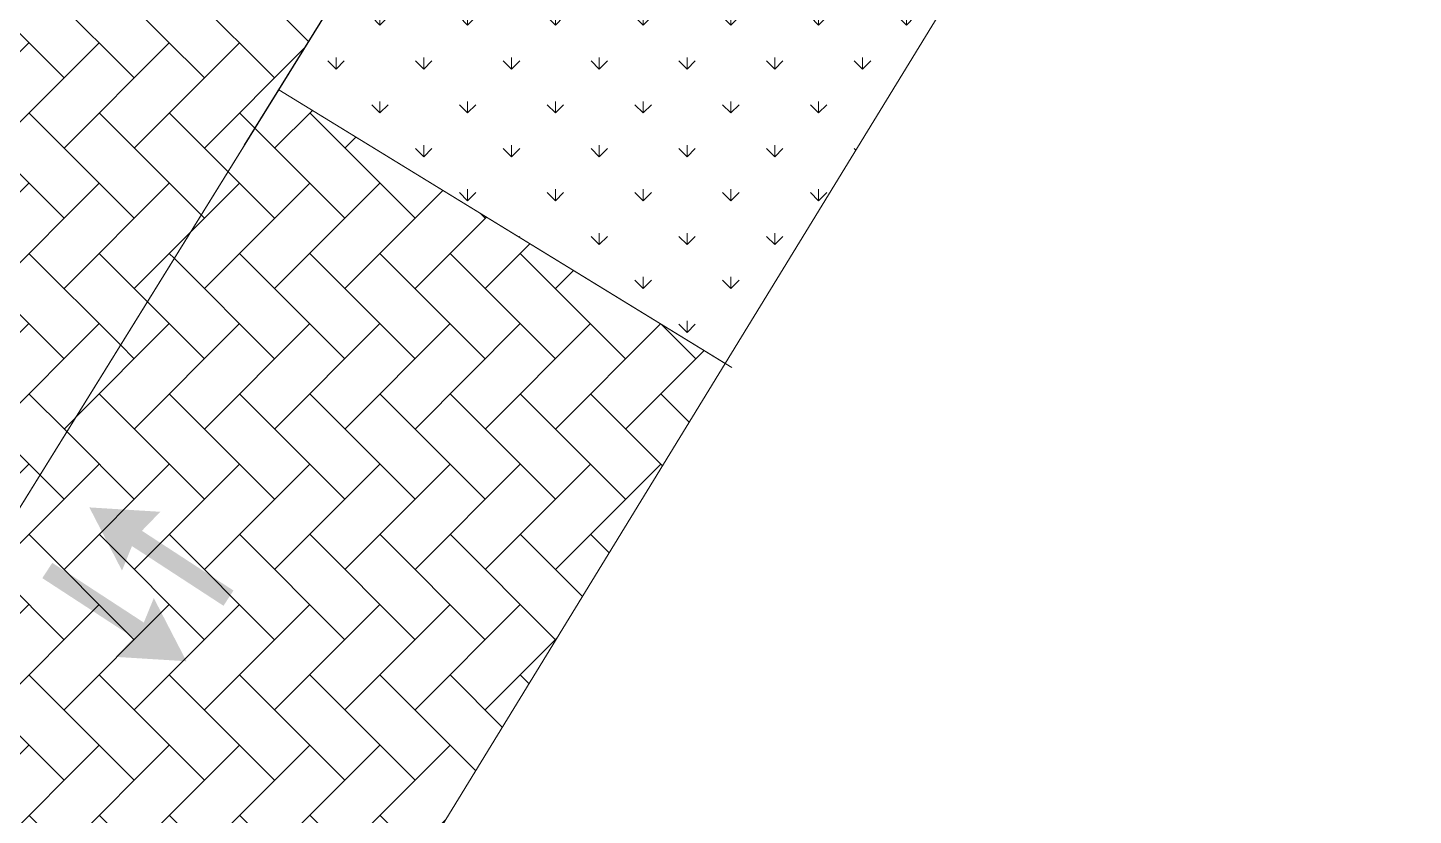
# Model space of a CAD drawing. Header units: millimetres. Extents: x 53645 to 137188, y 78097 to 135533.
# Drawn here: x 86320 to 94828, y 88128 to 92962 of the extents above; entities that cross this region are included whole.
import ezdxf

# ---------------------------------------------------------------- set-up
doc = ezdxf.new("R2010")
doc.units = ezdxf.units.MM
doc.linetypes.add('CONTI', pattern=[0])
doc.layers.add('axis_dim', color=40, linetype='CONTI')
for name, color, linetype, lineweight in [('GP-graas', 94, 'Continuous', 9), ('GP-POKRITIE1', 7, 'Continuous', 9), ('stair1', 7, 'Continuous', 15)]:
    doc.layers.add(name, color=color, linetype=linetype, lineweight=lineweight)
doc.layers.add('line 1 GP', color=90, linetype='Continuous', lineweight=0, plot=False)
doc.linetypes.add('ограждение1', pattern='A,6.35,-2.54,[133,ltypeshp.shx,S=2.54,R=0,X=-2.54,Y=0],-2.54,25.4', length=36.83)
pattern_1 = [(135, (91714.96, -74594.3), (-431.0523, 7e-14), [914.4, -304.8]), (225, (91499.43, -74378.8), (-431.0523, 7e-14), [914.4, -304.8])]

msp = doc.modelspace()

# ---------------------------------------------------------------- hatches: boundary and pattern name
at = {"true_color": 0x000000}
for points in [[(86698.2, 90017.7), (87134, 89990.8), (87021, 89874.1), (87583.1, 89507.5), (87552.5, 89460.7), (87522, 89413.8), (86959.8, 89780.3), (86898.6, 89629.8)], [(87294.3, 89073.4), (86858.6, 89100.3), (86971.6, 89217.1), (86409.4, 89583.6), (86440, 89630.5), (86470.6, 89677.3), (87032.7, 89310.8), (87093.9, 89461.3)]]:
    msp.add_hatch(color=18, dxfattribs=at).paths.add_polyline_path(points)
at = {"layer": 'GP-graas', "ltscale": 100}
h = msp.add_hatch(dxfattribs=at)
h.set_pattern_fill('GRASS', color=256, scale=15)
h.set_pattern_definition([(90, (91714.96, -74594.3), (-269.4077, 269.4077), [71.4375, -467.3779]), (45, (91714.96, -74594.3), (-269.4077, 269.4077), [71.4375, -309.5625]), (135, (91714.96, -74594.3), (-269.4077, -269.4077), [71.4375, -309.5625])])
h.paths.add_polyline_path([(91055.3, 97732.8), (94827.9, 97796.4), (90602, 90901.6), (87860.7, 92581.8)])
at = {"layer": 'GP-POKRITIE1', "ltscale": 100}
h = msp.add_hatch(dxfattribs=at)
h.set_pattern_fill('AR-HBONE', color=252, scale=3, angle=90)
h.set_pattern_definition(pattern_1)
h.paths.add_polyline_path([(61350.8, 95352.7), (73026, 95352.9), (73026, 96202.8), (77926, 96202.8), (77926, 95352.8), (89579.3, 95352.8), (83067.3, 84852.8), (80101, 84852.8), (80101, 83702.8), (59350.8, 83702.5), (59350.8, 84702.8), (76101.3, 84702.8), (76200.8, 84702.8), (79101.6, 84702.8), (79101.6, 87352.8), (83151.2, 87352.8), (83151.3, 88102.8), (83001.5, 88102.8), (83001.5, 93602.8), (83151.5, 93602.8), (83151.5, 94352.8), (76926.8, 94352.8), (76926.7, 95202.8), (73926.3, 95202.8), (73926.3, 94352.9), (61350.8, 94352.7)])
h = msp.add_hatch(dxfattribs=at)
h.set_pattern_fill('AR-HBONE', color=252, scale=3, angle=90)
h.set_pattern_definition(pattern_1)
h.paths.add_polyline_path([(83067.3, 84852.8), (87860.7, 92581.8), (90602, 90901.6), (85849.5, 83147.6)])

# ---------------------------------------------------------------- linework, layer by layer
at = {"layer": 'axis_dim', "color": 7, "linetype": 'ограждение1', "lineweight": 30, "ltscale": 100}
msp.add_lwpolyline([(83373.9, 85347.1), (81139.4, 81744.2), (81450.5, 78459.4), (55227.9, 78896.4), (59227.9, 97196.4), (91055.3, 97732.8), (87649.5, 92241.3)], dxfattribs=at)
at = {"layer": 'line 1 GP', "ltscale": 100}
for points in [[(91055.3, 97732.8), (94827.9, 97796.4), (90602, 90901.6), (87860.7, 92581.8), (91055.3, 97732.8)], [(83067.3, 84852.8), (87860.7, 92581.8), (90602, 90901.6), (85849.5, 83147.6), (83067.3, 84852.8)]]:
    msp.add_lwpolyline(points, close=True, dxfattribs=at)
msp.add_lwpolyline([(87860.7, 92581.8), (90602, 90901.6)], dxfattribs=at)
at = {"layer": 'stair1', "ltscale": 75}
for points in [[(59350.8, 84702.8), (59350.8, 83702.8), (80100.6, 83702.8), (80101, 84852.8), (83067.3, 84852.8), (89579.3, 95352.8), (77926, 95352.8), (77926, 96202.8), (73026, 96202.8), (73026, 95352.8), (61350.8, 95352.8), (61350.8, 94352.8)], [(87860.7, 92581.8), (90642.9, 90876.6)]]:
    msp.add_lwpolyline(points, dxfattribs=at)

doc.saveas('drawing.dxf')
